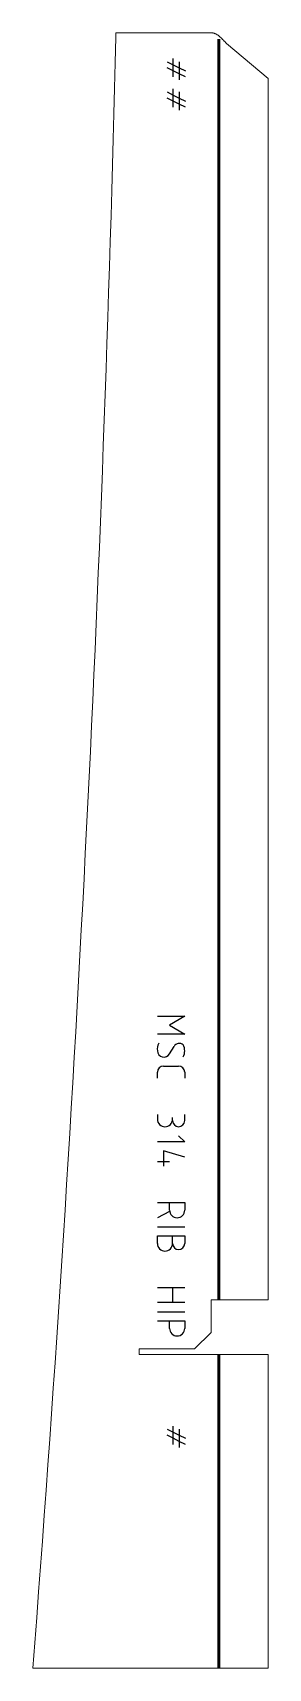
# Model space of a CAD drawing. Header units: millimetres. Extents: x 0 to 86, y 0 to 600.
import ezdxf

# ---------------------------------------------------------------- set-up
doc = ezdxf.new("R2010")
doc.units = ezdxf.units.MM
for name, color, linetype, lineweight in [('IV_BEND', 250, 'Continuous', 50), ('IV_MARK_SURFACE', 2, 'Continuous', 25), ('IV_OUTER_PROFILE', 7, 'Continuous', 5)]:
    doc.layers.add(name, color=color, linetype=linetype, lineweight=lineweight)

msp = doc.modelspace()

# ---------------------------------------------------------------- linework, layer by layer
at = {"layer": 'IV_BEND'}
for p, q in [((68.1, 597.15), (68.1, 135.21)), ((68.1, 115.21), (68.1, 0.21))]:
    msp.add_line(p, q, dxfattribs=at)
at = {"layer": 'IV_MARK_SURFACE'}
for p, q in [((49.21, 588.9), (51.43, 587.79)), ((51.43, 587.79), (51.43, 590.01)), ((51.43, 587.79), (53.65, 586.68)), ((51.43, 585.57), (51.43, 587.79)), ((53.65, 588.9), (53.65, 586.68)), ((51.43, 585.57), (49.21, 586.68)), ((53.65, 584.46), (51.43, 585.57)), ((51.43, 583.35), (51.43, 585.57)), ((53.65, 586.68), (53.65, 584.46)), ((53.65, 586.68), (55.88, 585.57)), ((55.88, 583.35), (53.65, 584.46)), ((53.65, 584.46), (53.65, 582.24)), ((49.21, 577.79), (51.43, 576.68)), ((51.43, 574.46), (49.21, 575.57)), ((51.43, 576.68), (51.43, 578.9)), ((51.43, 576.68), (53.65, 575.57)), ((51.43, 574.46), (51.43, 576.68)), ((53.65, 577.79), (53.65, 575.57)), ((53.65, 575.57), (53.65, 573.35)), ((53.65, 575.57), (55.88, 574.46)), ((53.65, 573.35), (51.43, 574.46)), ((51.43, 572.24), (51.43, 574.46)), ((55.88, 572.24), (53.65, 573.35)), ((53.65, 573.35), (53.65, 571.13)), ((45.63, 239.21), (55.63, 239.21)), ((55.63, 239.21), (50.07, 235.87)), ((50.07, 235.87), (55.63, 232.54)), ((55.63, 232.54), (45.63, 232.54)), ((50.07, 225.32), (51.74, 228.09)), ((45.63, 216.43), (45.63, 218.65)), ((47.85, 220.87), (53.4, 220.87)), ((55.63, 218.65), (55.63, 216.43)), ((45.63, 203.09), (45.63, 201.43)), ((51.18, 201.43), (51.18, 201.98)), ((55.63, 200.87), (55.63, 203.09)), ((55.63, 193.09), (45.63, 193.09)), ((53.4, 195.32), (55.63, 193.09)), ((45.63, 185.87), (47.85, 185.87)), ((47.85, 189.76), (47.85, 185.87)), ((55.63, 187.54), (47.85, 189.76)), ((47.85, 185.87), (50.07, 185.87)), ((47.85, 185.87), (47.85, 184.21)), ((45.63, 170.87), (50.07, 170.87)), ((50.07, 170.87), (55.63, 170.87)), ((50.07, 168.09), (50.07, 170.87)), ((55.63, 170.87), (55.63, 168.09)), ((50.07, 167.54), (45.63, 165.32)), ((45.63, 161.98), (55.63, 161.98)), ((45.63, 158.65), (51.18, 158.65)), ((45.63, 155.87), (45.63, 158.65)), ((51.18, 158.65), (55.63, 158.65)), ((51.18, 155.87), (51.18, 158.65)), ((55.63, 158.65), (55.63, 155.87)), ((45.63, 139.76), (51.18, 139.76)), ((51.18, 139.76), (51.18, 134.21)), ((51.18, 139.76), (55.63, 139.76)), ((51.18, 134.21), (45.63, 134.21)), ((55.63, 134.21), (51.18, 134.21)), ((45.63, 130.87), (55.63, 130.87)), ((45.63, 127.54), (50.07, 127.54)), ((50.07, 127.54), (55.63, 127.54)), ((50.07, 124.76), (50.07, 127.54)), ((55.63, 127.54), (55.63, 124.76)), ((49.21, 87.8), (51.43, 86.69)), ((51.43, 84.47), (49.21, 85.58)), ((51.43, 86.69), (51.43, 88.91)), ((51.43, 86.69), (53.65, 85.58)), ((51.43, 84.47), (51.43, 86.69)), ((53.65, 83.36), (51.43, 84.47)), ((51.43, 82.24), (51.43, 84.47)), ((53.65, 87.8), (53.65, 85.58)), ((53.65, 85.58), (53.65, 83.36)), ((53.65, 85.58), (55.88, 84.47)), ((55.88, 82.24), (53.65, 83.36)), ((53.65, 83.36), (53.65, 81.13))]:
    msp.add_line(p, q, dxfattribs=at)
for centre, radius, start, end in [((49.29, 227.14), 3.74, 146.41745, 190.96269), ((53.64, 226.97), 2.21, 49.62628, 149.29837), ((50.94, 226.43), 4.69, 331.71531, 28.28469), ((48.01, 226.53), 2.39, 182.36847, 329.55905), ((47.85, 218.65), 2.22, 90, 180), ((53.4, 218.65), 2.22, 0, 90), ((48.4, 201.43), 2.78, 180, 0), ((53.4, 200.87), 2.22, 180, 0), ((52.85, 168.09), 2.78, 180, 0), ((48.4, 155.87), 2.78, 180, 0), ((53.4, 155.87), 2.22, 180, 0), ((52.85, 124.76), 2.78, 180, 0)]:
    msp.add_arc(centre, radius, start, end, dxfattribs=at)
at = {"layer": 'IV_OUTER_PROFILE'}
for p, q in [((30.44, 599.51), (65.25, 599.51)), ((86.2, 582.73), (70.95, 595.53)), ((86.2, 582.73), (86.2, 135.21)), ((65.25, 135.21), (86.2, 135.21)), ((65.25, 123.21), (65.25, 135.21)), ((65.25, 123.21), (59.25, 117.21)), ((39, 117.21), (59.25, 117.21)), ((39, 115.21), (39, 117.21)), ((86.2, 115.21), (39, 115.21)), ((86.2, 115.21), (86.2, 0.21)), ((86.2, 0.21), (0, 0.21))]:
    msp.add_line(p, q, dxfattribs=at)
for centre, radius, start, end in [((-11019.48, 860.43), 11053, 358.638665, 358.647366), ((65.25, 596.42), 3.09, 84.74984, 90.02035), ((65.24, 596.26), 3.25, 79.79298, 84.8399), ((65.2, 596.01), 3.51, 75.15999, 79.91497), ((65.13, 595.67), 3.85, 70.8836, 75.30242), ((64.99, 595.25), 4.29, 66.97478, 71.03588), ((-11019.48, 860.43), 11053, 355.536341, 358.638665), ((64.79, 594.74), 4.84, 63.42793, 67.12836), ((64.5, 594.14), 5.51, 60.22631, 63.57666), ((64.12, 593.45), 6.3, 57.34665, 60.36624), ((63.55, 592.5), 7.41, 52.18583, 57.55989), ((62.14, 590.57), 9.79, 48.31037, 52.62025), ((60.03, 588.06), 13.07, 45.30835, 48.71212), ((54.38, 582.1), 21.28, 43.58636, 45.76163), ((41.67, 569.56), 39.13, 41.5639, 44.05897)]:
    msp.add_arc(centre, radius, start, end, dxfattribs=at)

doc.saveas('drawing.dxf')
